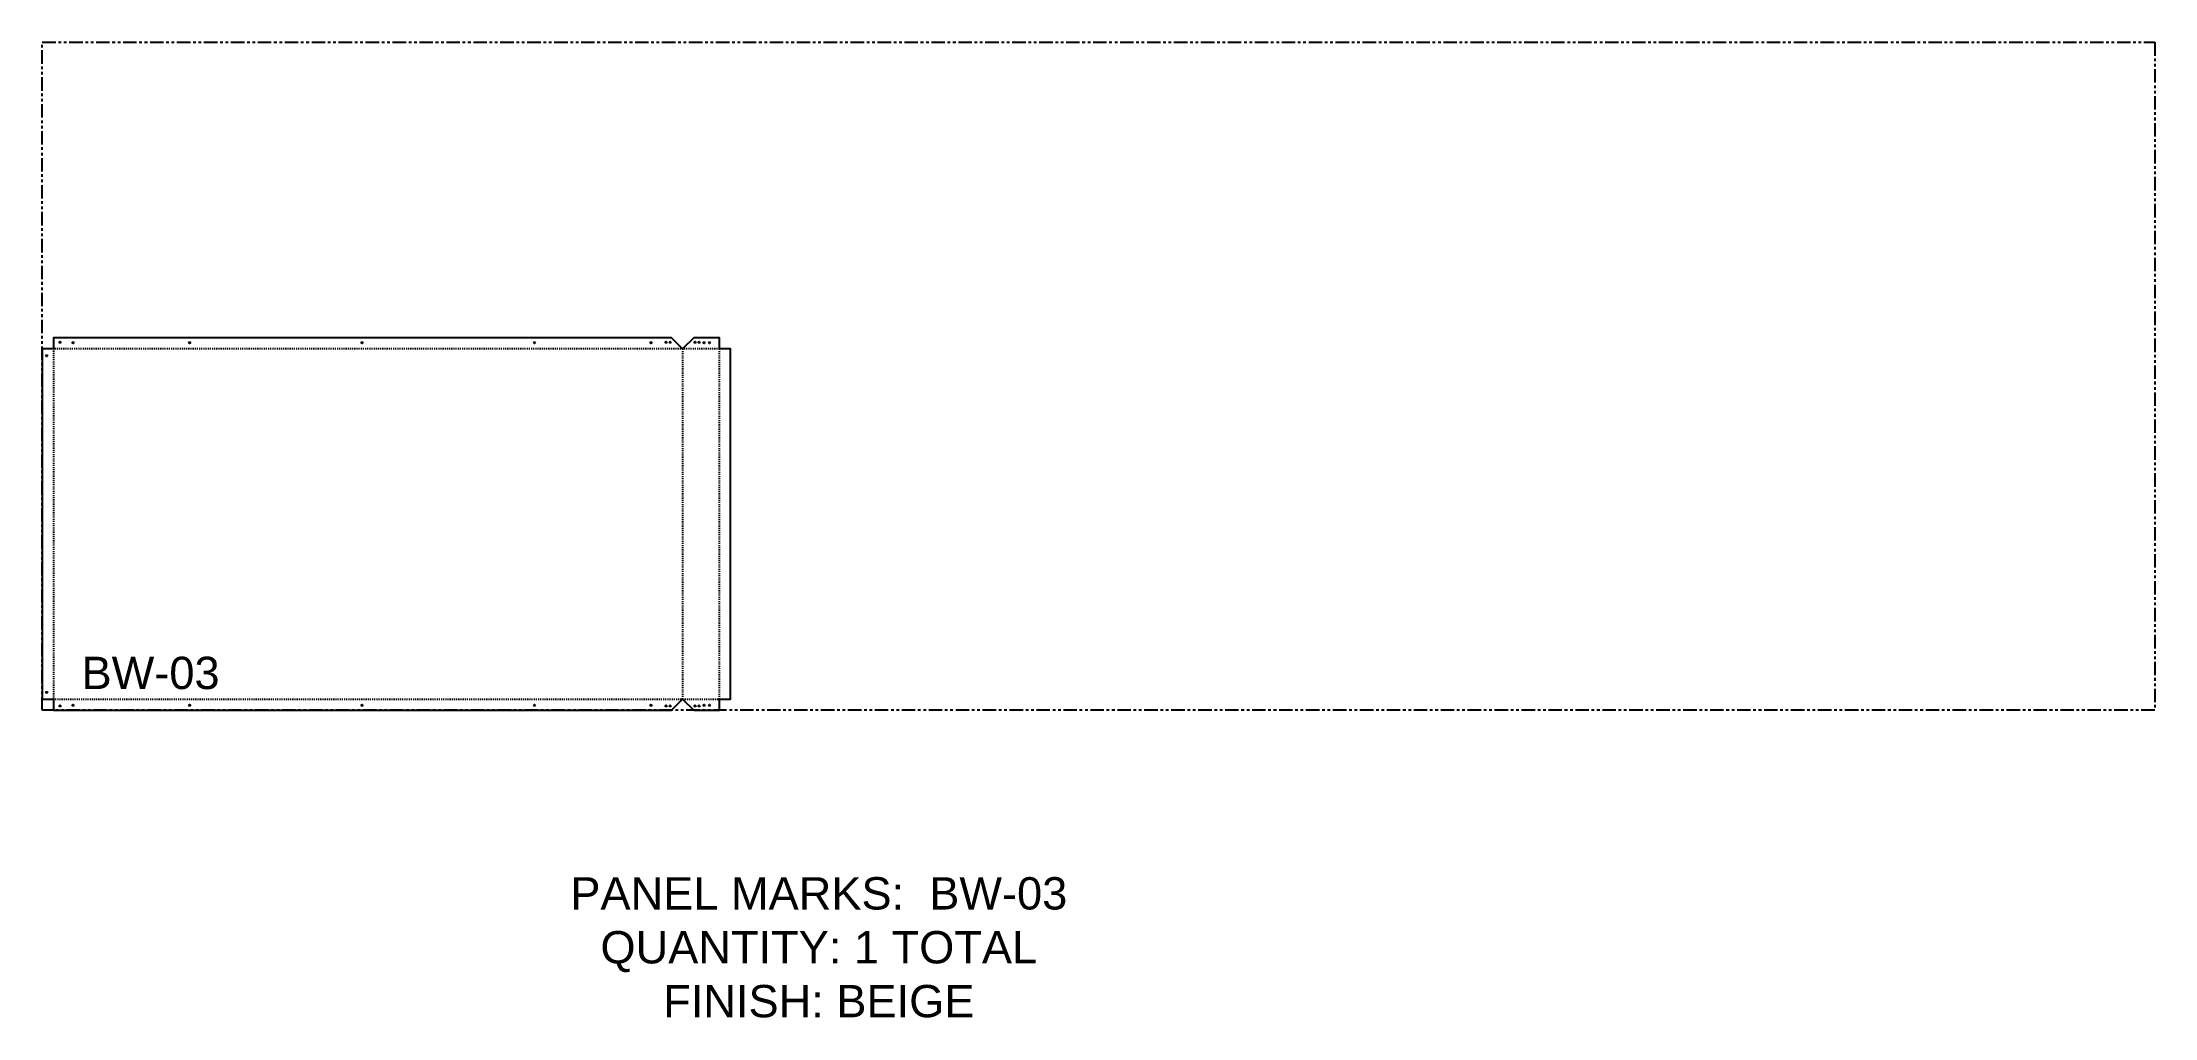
# Model space of a CAD drawing. Header units: inches. Extents: x 0 to 196, y -29 to 62.
import ezdxf

# ---------------------------------------------------------------- set-up
doc = ezdxf.new("R2010")
doc.units = ezdxf.units.IN
doc.header["$MEASUREMENT"] = 0
doc.linetypes.add('HIDDEN', pattern=[0.375, 0.25, -0.125])
doc.linetypes.add('PHANTOM', pattern=[2.5, 1.25, -0.25, 0.25, -0.25, 0.25, -0.25])
for name, color, linetype in [('DETAIL', 7, 'Continuous'), ('HOLES', 6, 'Continuous'), ('ROUT', 1, 'HIDDEN'), ('SHEET', 5, 'PHANTOM'), ('TEXT', 2, 'PHANTOM')]:
    doc.layers.add(name, color=color, linetype=linetype)
doc.styles.get("Standard").update_dxf_attribs({"font": 'arial.ttf'})

msp = doc.modelspace()

# ---------------------------------------------------------------- linework, layer by layer
at = {"layer": 'DETAIL', "ltscale": 0.25}
msp.add_lwpolyline([(1.04, 0), (58.38, 0), (59.41, 1.04), (60.45, 0), (62.85, 0), (62.85, 1.04), (63.85, 1.04), (63.85, 33.54), (62.85, 33.54), (62.85, 34.58), (60.45, 34.58), (59.41, 33.54), (58.38, 34.58), (1.04, 34.58), (1.04, 33.54), (0, 33.54), (0, 1.04), (1.04, 1.04)], close=True, dxfattribs=at)
at = {"layer": 'HOLES', "ltscale": 0.25}
for centre in [(1.66, 34.16), (2.86, 34.11), (13.67, 34.11), (29.67, 34.11), (45.67, 34.11), (56.48, 34.11), (57.88, 34.16), (58.26, 34.16), (60.57, 34.16), (60.94, 34.16), (61.41, 34.11), (61.91, 34.11), (0.41, 32.91), (0.41, 1.66), (1.66, 0.41), (2.86, 0.47), (13.67, 0.47), (29.67, 0.47), (45.67, 0.47), (56.48, 0.47), (57.88, 0.41), (58.26, 0.41), (60.57, 0.41), (60.94, 0.41), (61.41, 0.47), (61.91, 0.47)]:
    msp.add_circle(centre, 0.0625, dxfattribs=at)
at = {"layer": 'ROUT', "ltscale": 0.25}
for p, q in [((1.04, 34.58), (1.04, 0)), ((59.41, 33.54), (59.41, 1.04))]:
    msp.add_line(p, q, dxfattribs=at)
msp.add_lwpolyline([(0, 1.04), (62.85, 1.04), (62.85, 33.54), (0, 33.54)], dxfattribs=at)
at = {"layer": 'SHEET'}
msp.add_lwpolyline([(0, 62), (196, 62), (196, 0), (0, 0)], close=True, dxfattribs=at)

# ---------------------------------------------------------------- texts
at = {"layer": 'TEXT', "char_height": 3, "attachment_point": 5}
for s, insert in [('BW-03', (10.05, 3.45)), ('PANEL MARKS:  BW-03\\PQUANTITY: 1 TOTAL\\PFINISH: BEIGE', (72.05, -22.01))]:
    msp.add_mtext_dynamic_manual_height_columns(s, width=199.7409, gutter_width=1, heights=[0], dxfattribs=dict(at, insert=insert))

doc.saveas('drawing.dxf')
